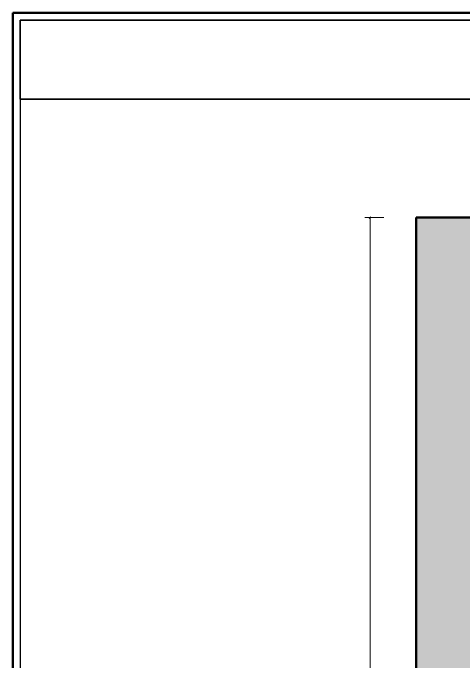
# Model space of a CAD drawing. Header units: inches. Extents: x 0 to 1800, y 0 to 1191.
# Drawn here: x 0 to 375, y 650 to 1191 of the extents above; entities that cross this region are included whole.
import ezdxf

# ---------------------------------------------------------------- set-up
doc = ezdxf.new("R2010")
doc.units = ezdxf.units.IN
doc.header["$MEASUREMENT"] = 0
for name, color, linetype in [('A-DIM', 4, 'Continuous'), ('A-HATCH', 8, 'Continuous'), ('A-TTLB', 7, 'Continuous'), ('A-WALL', 7, 'Continuous')]:
    doc.layers.add(name, color=color, linetype=linetype)

msp = doc.modelspace()

# ---------------------------------------------------------------- hatches: boundary and pattern name
at = {"layer": 'A-HATCH'}
h = msp.add_hatch(dxfattribs=at)
h.set_pattern_fill('ANSI31')
h.paths.add_polyline_path([(336, 132), (1416, 132), (1416, 1020), (336, 1020)])
h = msp.add_hatch(dxfattribs=at)
h.set_pattern_fill('SOLID')
h.paths.add_polyline_path([(345, 141), (1407, 141), (1407, 1011), (345, 1011)])

# ---------------------------------------------------------------- linework, layer by layer
at = {"layer": 'A-DIM', "lineweight": 13}
msp.add_line((309, 1020), (293.4, 1020), dxfattribs=at)
at = {"layer": 'A-DIM', "lineweight": 30}
msp.add_line((296.85, 1019.25), (298.35, 1020.75), dxfattribs=at)
at = {"layer": 'A-DIM', "lineweight": 18}
msp.add_line((297.6, 132), (297.6, 1020), dxfattribs=at)
at = {"layer": 'A-TTLB', "lineweight": 50}
for p, q in [((1800, 1190.66), (0, 1190.66)), ((0, 1190.66), (0, 0))]:
    msp.add_line(p, q, dxfattribs=at)
at = {"layer": 'A-TTLB', "lineweight": 25}
for p, q in [((1794, 1184.66), (6, 1184.66)), ((6, 1184.66), (6, 6))]:
    msp.add_line(p, q, dxfattribs=at)
at = {"layer": 'A-TTLB', "lineweight": 35}
for p, q in [((1794, 1184.66), (6, 1184.66)), ((6, 1184.66), (6, 1118.66)), ((6, 1118.66), (1794, 1118.66))]:
    msp.add_line(p, q, dxfattribs=at)
at = {"layer": 'A-WALL', "lineweight": 50}
for p, q in [((1416, 1020), (336, 1020)), ((336, 1020), (336, 132))]:
    msp.add_line(p, q, dxfattribs=at)

doc.saveas('drawing.dxf')
